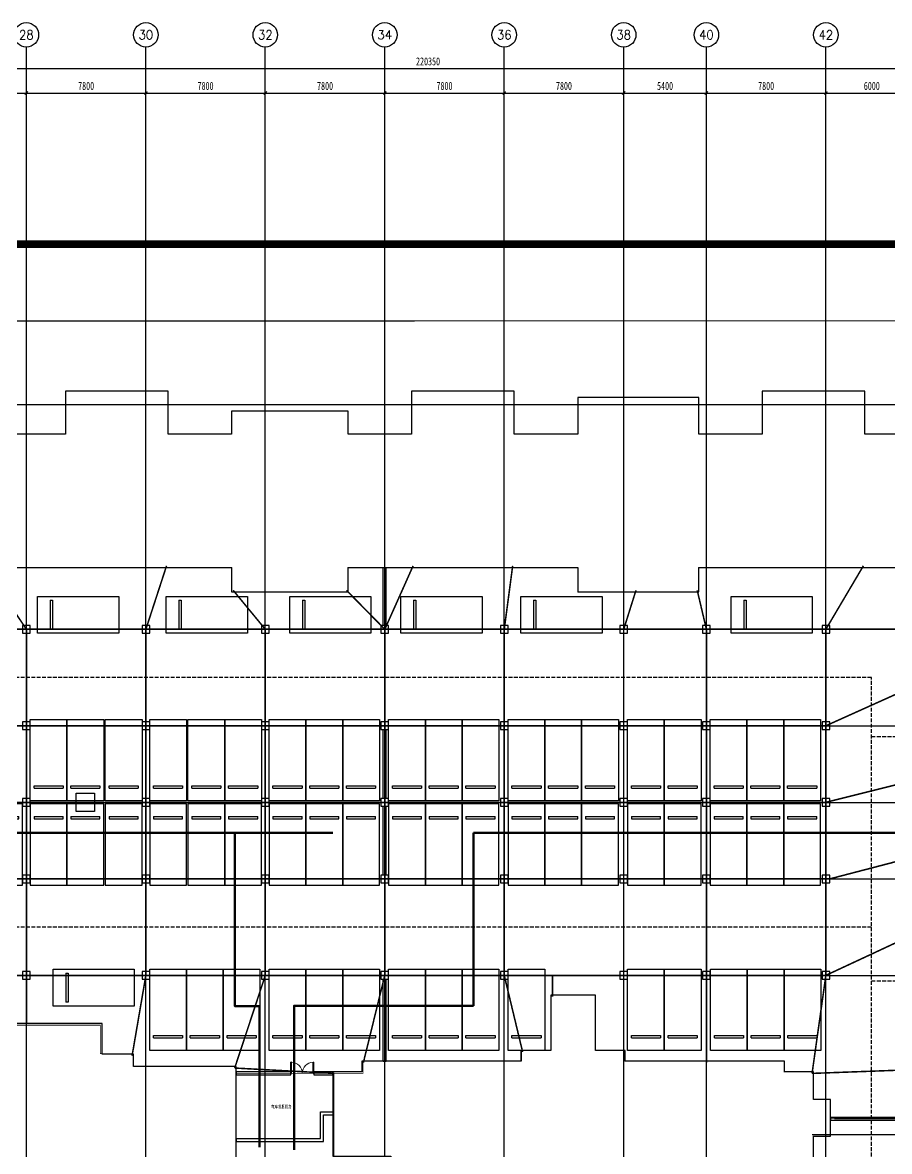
# Model space of a CAD drawing. Extents: x 64025 to 333417, y 2935 to 166261.
# Drawn here: x 169050 to 225650, y 92547 to 166261 of the extents above; entities that cross this region are included whole.
import ezdxf
from ezdxf.enums import TextEntityAlignment as Align

# ---------------------------------------------------------------- set-up
doc = ezdxf.new("R2010")
doc.units = 0
doc.header["$LTSCALE"] = 1000
doc.header["$MEASUREMENT"] = 0
for name, pattern in [('__DASH', [0.35, 0.25, -0.1]), ('DASH', [0.35, 0.25, -0.1]), ('DOTE', [2.42, 2, -0.2, 0.02, -0.2])]:
    doc.linetypes.add(name, pattern=pattern)
for name, color, linetype in [('AXIS', 3, 'Continuous'), ('AXIS_TEXT', 7, 'Continuous'), ('COLUMN', 9, 'Continuous'), ('DOTE', 1, 'Continuous'), ('NT-PY', 1, 'Continuous'), ('PUB_TEXT', 7, 'Continuous'), ('WALL', 9, 'Continuous'), ('WINDOW', 4, 'Continuous'), ('住宅楼', 30, 'Continuous'), ('普通机动车位', 143, 'Continuous'), ('梁布置', 2, 'Continuous'), ('车行线', 2, 'Continuous'), ('道路红线', 7, 'Continuous'), ('防火分区', 4, 'Continuous'), ('防火卷帘', 6, 'Continuous'), ('集水坑', 4, 'Continuous')]:
    doc.layers.add(name, color=color, linetype=linetype)
doc.styles.add('_TCH_AXIS', font='COMPLEX', dxfattribs={"bigfont": 'GBCBIG'})
doc.styles.add('COMPLEX', font='COMPLEX')
doc.styles.add('黑体', font='simhei.ttf', dxfattribs={"width": 0.7})
doc.styles.add('黑体_T3', font='simhei.ttf', dxfattribs={"width": 0.7})
doc.dimstyles.new('_TCH_ARCH&&200', dxfattribs={"dimtxt": 522.78481, "dimasz": 200, "dimexe": 500, "dimexo": 600, "dimgap": 200, "dimtad": 1, "dimdec": 0, "dimzin": 0, "dimdsep": 46, "dimtxsty": '黑体_T3', "dimblk": 'ARCHTICK', "dimcen": 0.09, "dimclrt": 7, "dimazin": 2, "dimtfac": 1, "dimtdec": 0, "dimtix": 1, "dimtmove": 2, "dimatfit": 3, "dimfxl": 0, "dimtolj": 1, "dimtzin": 0, "dimarcsym": 0})

# ---------------------------------------------------------------- blocks, each defined once
blk = doc.blocks.new('ptcw')
at = {"layer": '普通机动车位', "color": 251, "ltscale": 10}
for p, q in [((344174, 107795), (344174, 107645)), ((344174, 107795), (346074, 107795)), ((344174, 107645), (346074, 107645)), ((346074, 107645), (346074, 107795))]:
    blk.add_line(p, q, dxfattribs=at)
blk.add_lwpolyline([(346324, 108620), (343924, 108620), (343924, 103320), (346324, 103320)], close=True, dxfattribs=at)
blk = doc.blocks.new('766667')
at = {"layer": '车行线', "linetype": '__DASH'}
for p, q in [((1805796, -666961), (1732017, -666961)), ((1805796, -705231), (1805796, -666961)), ((1805796, -670813), (1887040, -670813)), ((1805796, -683261), (1732017, -683261)), ((1805796, -686777), (1887040, -686777))]:
    blk.add_line(p, q, dxfattribs=at)
blk = doc.blocks.new('12#住宅楼')
at = {"layer": 'DOTE'}
for p, q in [((-720, 0), (890, 0)), ((0, -427), (0, 329))]:
    blk.add_line(p, q, dxfattribs=at)
at = {"layer": '住宅楼'}
blk.add_lwpolyline([(15950, 3700), (19800, 3700), (19800, 2300), (23200, 2300), (23200, 3700), (26700, 3700), (26700, 10200), (20000, 10200), (20000, 11000), (17950, 11000), (17950, 13001), (16600, 13001), (16600, 13000), (8650, 13000), (8650, 11000), (6600, 11000), (6600, 10200), (-100, 10200), (-100, 8850), (-100, 8850), (-100, 6800), (4800, 6800), (4800, 5400), (6600, 5400), (6600, 2300), (10800, 2300), (10800, 4100), (15950, 4100)], close=True, dxfattribs=at)
blk = doc.blocks.new('11#住宅楼')
at = {"layer": 'DOTE', "linetype": 'DOTE'}
for p, q in [((-958, 800), (958, 800)), ((2, 496), (2, 1332))]:
    blk.add_line(p, q, dxfattribs=at)
at = {"layer": '住宅楼'}
blk.add_lwpolyline([(-98, 4800), (3702, 4800), (3702, 2300), (7002, 2300), (7002, 3500), (12202, 3500), (12202, 2300), (19002, 2300), (19002, 3500), (24202, 3500), (24202, 2300), (27502, 2300), (27502, 3500), (31302, 3500), (31302, 6100), (32402, 6100), (32402, 8500), (31302, 8500), (31302, 10300), (29402, 10300), (29402, 11000), (19002, 11000), (19002, 11700), (17052, 11700), (17052, 15300), (14152, 15300), (14152, 11700), (12202, 11700), (12202, 11000), (1802, 11000), (1802, 10300), (-98, 10300)], close=True, dxfattribs=at)
blk = doc.blocks.new('第四防火分区')
at = {"layer": '防火分区', "color": 6, "const_width": 50}
blk.add_lwpolyline([(41349, 4849), (29078, 4848), (29078, 3700), (27978, 3700), (27978, 1100), (24178, 1100), (24178, -100), (20878, -100), (20878, 1100), (15678, 1100), (15678, -100), (8878, -100), (8878, 1100), (3678, 1100), (3678, 0), (481, 0), (481, 0), (0, 0), (0, -32200), (18300, -32195), (18300, -35850), (31800, -35850), (31800, -35600), (43200, -35600)], dxfattribs=at)
blk = doc.blocks.new('第一防火分区')
at = {"layer": '防火分区', "color": 6, "const_width": 50}
blk.add_lwpolyline([(79806, -27281), (89006, -27281), (89006, -29147), (91156, -29147), (91156, -29947), (97856, -29948), (97856, -30430), (106155, -30431), (106155, -29630), (107576, -29631), (107576, 2615), (105177, 2615), (105177, 1015), (97577, 1015), (97577, 2615), (82577, 2615)], dxfattribs=at)
blk = doc.blocks.new('第二防火分区')
at = {"layer": '防火分区', "const_width": 50}
blk.add_lwpolyline([(41349, -37952), (29078, -37953), (29078, -36700), (27978, -36700), (27978, -34900), (26078, -34900), (26078, -34200), (15678, -34200), (15678, -33500), (13728, -33500), (13728, -29900), (10828, -29900), (10828, -33500), (8878, -33500), (8878, -34200), (0, -34200), (0, -1955), (12600, -1955), (12600, -3555), (20500, -3555), (20500, -1955), (35500, -1955)], dxfattribs=at)
blk = doc.blocks.new('15#住宅楼')
at = {"layer": '住宅楼'}
for points in [[(1749041, -521893), (1764041, -521893), (1764041, -523493), (1771641, -523493), (1771641, -521893), (1786641, -521893), (1786641, -523493), (1794541, -523493), (1794541, -521893), (1809541, -521893)], [(1809541, -513193), (1805391, -513193), (1805391, -510393), (1798691, -510393), (1798691, -513193), (1794541, -513193), (1794541, -510793), (1786641, -510793), (1786641, -513193), (1782491, -513193), (1782491, -510393), (1775791, -510393), (1775791, -513193), (1771641, -513193), (1771641, -511693), (1764041, -511693), (1764041, -513193), (1759891, -513193), (1759891, -510393), (1753191, -510393), (1753191, -513193), (1749041, -513193)]]:
    blk.add_lwpolyline(points, dxfattribs=at)
blk = doc.blocks.new('第三防火分区')
at = {"layer": '防火分区', "color": 6, "const_width": 50}
blk.add_lwpolyline([(75079, 5350), (84279, 5350), (84279, 3483), (86429, 3483), (86429, 2683), (93129, 2683), (93129, 2201), (99528, 2200), (99528, -3216)], dxfattribs=at)
blk = doc.blocks.new('_ArchTick')
at = {"color": 0, "linetype": 'ByBlock', "const_width": 0.4}
blk.add_lwpolyline([(-0.5, -0.5), (0.5, 0.5)], dxfattribs=at)
blk = doc.blocks.new('*D97')
at = {"layer": 'AXIS', "color": 0, "lineweight": -2, "transparency": 16777216}
for p, q in [((164650, 157261), (164650, 162161)), ((164650, 161661), (169300, 161661)), ((169300, 157261), (169300, 162161))]:
    blk.add_line(p, q, dxfattribs=at)
at = {"layer": 'Defpoints', "color": 0, "transparency": 16777216}
for p in [(169300, 161661), (164650, 156661), (169300, 156661)]:
    blk.add_point(p, dxfattribs=at)
at = {"layer": 'AXIS', "color": 0, "lineweight": -2, "transparency": 16777216, "xscale": 200, "yscale": 200, "zscale": 200, "rotation": 180}
blk.add_blockref('_ArchTick', (164650, 161661), dxfattribs=at)
at = {"layer": 'AXIS', "color": 0, "lineweight": -2, "transparency": 16777216, "xscale": 200, "yscale": 200, "zscale": 200}
blk.add_blockref('_ArchTick', (169300, 161661), dxfattribs=at)
at = {"layer": 'AXIS', "color": 7, "transparency": 16777216, "insert": (166975, 162123), "char_height": 522.8, "attachment_point": 5, "style": '黑体_T3'}
blk.add_mtext('\\A1;4650', dxfattribs=at)
blk = doc.blocks.new('*D98')
at = {"layer": 'AXIS', "color": 0, "lineweight": -2, "transparency": 16777216}
for p, q in [((169300, 157261), (169300, 162161)), ((169300, 161661), (177100, 161661)), ((177100, 157261), (177100, 162161))]:
    blk.add_line(p, q, dxfattribs=at)
at = {"layer": 'Defpoints', "color": 0, "transparency": 16777216}
for p in [(177100, 161661), (169300, 156661), (177100, 156661)]:
    blk.add_point(p, dxfattribs=at)
at = {"layer": 'AXIS', "color": 0, "lineweight": -2, "transparency": 16777216, "xscale": 200, "yscale": 200, "zscale": 200, "rotation": 180}
blk.add_blockref('_ArchTick', (169300, 161661), dxfattribs=at)
at = {"layer": 'AXIS', "color": 0, "lineweight": -2, "transparency": 16777216, "xscale": 200, "yscale": 200, "zscale": 200}
blk.add_blockref('_ArchTick', (177100, 161661), dxfattribs=at)
at = {"layer": 'AXIS', "color": 7, "transparency": 16777216, "insert": (173200, 162123), "char_height": 522.8, "attachment_point": 5, "style": '黑体_T3'}
blk.add_mtext('\\A1;7800', dxfattribs=at)
blk = doc.blocks.new('*D99')
at = {"layer": 'AXIS', "color": 0, "lineweight": -2, "transparency": 16777216}
for p, q in [((177100, 157261), (177100, 162161)), ((177100, 161661), (184900, 161661)), ((184900, 157261), (184900, 162161))]:
    blk.add_line(p, q, dxfattribs=at)
at = {"layer": 'Defpoints', "color": 0, "transparency": 16777216}
for p in [(184900, 161661), (177100, 156661), (184900, 156661)]:
    blk.add_point(p, dxfattribs=at)
at = {"layer": 'AXIS', "color": 0, "lineweight": -2, "transparency": 16777216, "xscale": 200, "yscale": 200, "zscale": 200, "rotation": 180}
blk.add_blockref('_ArchTick', (177100, 161661), dxfattribs=at)
at = {"layer": 'AXIS', "color": 0, "lineweight": -2, "transparency": 16777216, "xscale": 200, "yscale": 200, "zscale": 200}
blk.add_blockref('_ArchTick', (184900, 161661), dxfattribs=at)
at = {"layer": 'AXIS', "color": 7, "transparency": 16777216, "insert": (181000, 162123), "char_height": 522.8, "attachment_point": 5, "style": '黑体_T3'}
blk.add_mtext('\\A1;7800', dxfattribs=at)
blk = doc.blocks.new('*D100')
at = {"layer": 'AXIS', "color": 0, "lineweight": -2, "transparency": 16777216}
for p, q in [((184900, 157261), (184900, 162161)), ((184900, 161661), (192700, 161661)), ((192700, 157261), (192700, 162161))]:
    blk.add_line(p, q, dxfattribs=at)
at = {"layer": 'Defpoints', "color": 0, "transparency": 16777216}
for p in [(192700, 161661), (184900, 156661), (192700, 156661)]:
    blk.add_point(p, dxfattribs=at)
at = {"layer": 'AXIS', "color": 0, "lineweight": -2, "transparency": 16777216, "xscale": 200, "yscale": 200, "zscale": 200, "rotation": 180}
blk.add_blockref('_ArchTick', (184900, 161661), dxfattribs=at)
at = {"layer": 'AXIS', "color": 0, "lineweight": -2, "transparency": 16777216, "xscale": 200, "yscale": 200, "zscale": 200}
blk.add_blockref('_ArchTick', (192700, 161661), dxfattribs=at)
at = {"layer": 'AXIS', "color": 7, "transparency": 16777216, "insert": (188800, 162123), "char_height": 522.8, "attachment_point": 5, "style": '黑体_T3'}
blk.add_mtext('\\A1;7800', dxfattribs=at)
blk = doc.blocks.new('*D101')
at = {"layer": 'AXIS', "color": 0, "lineweight": -2, "transparency": 16777216}
for p, q in [((192700, 157261), (192700, 162161)), ((192700, 161661), (200500, 161661)), ((200500, 157261), (200500, 162161))]:
    blk.add_line(p, q, dxfattribs=at)
at = {"layer": 'Defpoints', "color": 0, "transparency": 16777216}
for p in [(200500, 161661), (192700, 156661), (200500, 156661)]:
    blk.add_point(p, dxfattribs=at)
at = {"layer": 'AXIS', "color": 0, "lineweight": -2, "transparency": 16777216, "xscale": 200, "yscale": 200, "zscale": 200, "rotation": 180}
blk.add_blockref('_ArchTick', (192700, 161661), dxfattribs=at)
at = {"layer": 'AXIS', "color": 0, "lineweight": -2, "transparency": 16777216, "xscale": 200, "yscale": 200, "zscale": 200}
blk.add_blockref('_ArchTick', (200500, 161661), dxfattribs=at)
at = {"layer": 'AXIS', "color": 7, "transparency": 16777216, "insert": (196600, 162123), "char_height": 522.8, "attachment_point": 5, "style": '黑体_T3'}
blk.add_mtext('\\A1;7800', dxfattribs=at)
blk = doc.blocks.new('*D102')
at = {"layer": 'AXIS', "color": 0, "lineweight": -2, "transparency": 16777216}
for p, q in [((200500, 157261), (200500, 162161)), ((200500, 161661), (208300, 161661)), ((208300, 157261), (208300, 162161))]:
    blk.add_line(p, q, dxfattribs=at)
at = {"layer": 'Defpoints', "color": 0, "transparency": 16777216}
for p in [(208300, 161661), (200500, 156661), (208300, 156661)]:
    blk.add_point(p, dxfattribs=at)
at = {"layer": 'AXIS', "color": 0, "lineweight": -2, "transparency": 16777216, "xscale": 200, "yscale": 200, "zscale": 200, "rotation": 180}
blk.add_blockref('_ArchTick', (200500, 161661), dxfattribs=at)
at = {"layer": 'AXIS', "color": 0, "lineweight": -2, "transparency": 16777216, "xscale": 200, "yscale": 200, "zscale": 200}
blk.add_blockref('_ArchTick', (208300, 161661), dxfattribs=at)
at = {"layer": 'AXIS', "color": 7, "transparency": 16777216, "insert": (204400, 162123), "char_height": 522.8, "attachment_point": 5, "style": '黑体_T3'}
blk.add_mtext('\\A1;7800', dxfattribs=at)
blk = doc.blocks.new('*D103')
at = {"layer": 'AXIS', "color": 0, "lineweight": -2, "transparency": 16777216}
for p, q in [((208300, 157261), (208300, 162161)), ((208300, 161661), (213700, 161661)), ((213700, 157261), (213700, 162161))]:
    blk.add_line(p, q, dxfattribs=at)
at = {"layer": 'Defpoints', "color": 0, "transparency": 16777216}
for p in [(213700, 161661), (208300, 156661), (213700, 156661)]:
    blk.add_point(p, dxfattribs=at)
at = {"layer": 'AXIS', "color": 0, "lineweight": -2, "transparency": 16777216, "xscale": 200, "yscale": 200, "zscale": 200, "rotation": 180}
blk.add_blockref('_ArchTick', (208300, 161661), dxfattribs=at)
at = {"layer": 'AXIS', "color": 0, "lineweight": -2, "transparency": 16777216, "xscale": 200, "yscale": 200, "zscale": 200}
blk.add_blockref('_ArchTick', (213700, 161661), dxfattribs=at)
at = {"layer": 'AXIS', "color": 7, "transparency": 16777216, "insert": (211000, 162123), "char_height": 522.8, "attachment_point": 5, "style": '黑体_T3'}
blk.add_mtext('\\A1;5400', dxfattribs=at)
blk = doc.blocks.new('*D104')
at = {"layer": 'AXIS', "color": 0, "lineweight": -2, "transparency": 16777216}
for p, q in [((213700, 157261), (213700, 162161)), ((213700, 161661), (221500, 161661)), ((221500, 157261), (221500, 162161))]:
    blk.add_line(p, q, dxfattribs=at)
at = {"layer": 'Defpoints', "color": 0, "transparency": 16777216}
for p in [(221500, 161661), (213700, 156661), (221500, 156661)]:
    blk.add_point(p, dxfattribs=at)
at = {"layer": 'AXIS', "color": 0, "lineweight": -2, "transparency": 16777216, "xscale": 200, "yscale": 200, "zscale": 200, "rotation": 180}
blk.add_blockref('_ArchTick', (213700, 161661), dxfattribs=at)
at = {"layer": 'AXIS', "color": 0, "lineweight": -2, "transparency": 16777216, "xscale": 200, "yscale": 200, "zscale": 200}
blk.add_blockref('_ArchTick', (221500, 161661), dxfattribs=at)
at = {"layer": 'AXIS', "color": 7, "transparency": 16777216, "insert": (217600, 162123), "char_height": 522.8, "attachment_point": 5, "style": '黑体_T3'}
blk.add_mtext('\\A1;7800', dxfattribs=at)
blk = doc.blocks.new('*D105')
at = {"layer": 'AXIS', "color": 0, "lineweight": -2, "transparency": 16777216}
for p, q in [((221500, 157261), (221500, 162161)), ((221500, 161661), (227500, 161661)), ((227500, 157261), (227500, 162161))]:
    blk.add_line(p, q, dxfattribs=at)
at = {"layer": 'Defpoints', "color": 0, "transparency": 16777216}
for p in [(227500, 161661), (221500, 156661), (227500, 156661)]:
    blk.add_point(p, dxfattribs=at)
at = {"layer": 'AXIS', "color": 0, "lineweight": -2, "transparency": 16777216, "xscale": 200, "yscale": 200, "zscale": 200, "rotation": 180}
blk.add_blockref('_ArchTick', (221500, 161661), dxfattribs=at)
at = {"layer": 'AXIS', "color": 0, "lineweight": -2, "transparency": 16777216, "xscale": 200, "yscale": 200, "zscale": 200}
blk.add_blockref('_ArchTick', (227500, 161661), dxfattribs=at)
at = {"layer": 'AXIS', "color": 7, "transparency": 16777216, "insert": (224500, 162123), "char_height": 522.8, "attachment_point": 5, "style": '黑体_T3'}
blk.add_mtext('\\A1;6000', dxfattribs=at)
blk = doc.blocks.new('*D118')
at = {"layer": 'AXIS', "color": 0, "lineweight": -2, "transparency": 16777216}
for p, q in [((85350, 157261), (85350, 163761)), ((305700, 157261), (305700, 163761)), ((85350, 163261), (305700, 163261))]:
    blk.add_line(p, q, dxfattribs=at)
at = {"layer": 'Defpoints', "color": 0, "transparency": 16777216}
for p in [(305700, 163261), (85350, 156661), (305700, 156661)]:
    blk.add_point(p, dxfattribs=at)
at = {"layer": 'AXIS', "color": 0, "lineweight": -2, "transparency": 16777216, "xscale": 200, "yscale": 200, "zscale": 200, "rotation": 180}
blk.add_blockref('_ArchTick', (85350, 163261), dxfattribs=at)
at = {"layer": 'AXIS', "color": 0, "lineweight": -2, "transparency": 16777216, "xscale": 200, "yscale": 200, "zscale": 200}
blk.add_blockref('_ArchTick', (305700, 163261), dxfattribs=at)
at = {"layer": 'AXIS', "color": 7, "transparency": 16777216, "insert": (195525, 163723), "char_height": 522.8, "attachment_point": 5, "style": '黑体_T3'}
blk.add_mtext('\\A1;220350', dxfattribs=at)
blk = doc.blocks.new('_FZHK')
blk.add_lwpolyline([(-0.5, -0.5), (0.5, -0.5), (0.5, 0.5), (-0.5, 0.5)], close=True)
blk = doc.blocks.new('$DorLib2D$00000002')
for p, q in [((-0.5, 0), (-0.5, 0.4875)), ((-0.475, 0.4875), (-0.5, 0.4875)), ((-0.475, 0), (-0.475, 0.4875)), ((0.475, 0), (0.475, 0.4875)), ((0.475, 0.4875), (0.5, 0.4875)), ((0.5, 0), (0.5, 0.4875)), ((-0.5, 0), (-0.475, 0)), ((0.5, 0), (0.475, 0))]:
    blk.add_line(p, q)
at = {"lineweight": 13}
for centre, start, end in [((-0.4875, 0), 0, 88.53072), ((0.4875, 0), 91.46928, 180)]:
    blk.add_arc(centre, 0.4875, start, end, dxfattribs=at)
blk = doc.blocks.new('$DorLib2D$00000213')
at = {"color": 0, "linetype": 'DASH', "const_width": 0.02}
blk.add_lwpolyline([(0.5, 0), (-0.5, 0)], dxfattribs=at)
blk = doc.blocks.new('_AXISO')
blk.add_circle((0, 0), 0.5)
at = {"layer": 'AXIS_TEXT', "style": 'COMPLEX', "width": 1.041667}
blk.add_attdef('A', text='', height=0.56, dxfattribs=at).set_placement((-0.25, -0.28), (0.25, -0.28), align=Align.FIT)

msp = doc.modelspace()

# ---------------------------------------------------------------- linework, layer by layer
at = {"layer": 'AXIS'}
for p, q in [((169300.3, 156661.3), (169300.3, 164661.3)), ((177100.3, 156661.3), (177100.3, 164661.3)), ((184900.3, 156661.3), (184900.3, 164661.3)), ((192700.3, 156661.3), (192700.3, 164661.3)), ((200500.3, 156661.3), (200500.3, 164661.3)), ((208300.3, 156661.3), (208300.3, 164661.3)), ((213700.3, 156661.3), (213700.3, 164661.3)), ((221500.3, 156661.3), (221500.3, 164661.3))]:
    msp.add_line(p, q, dxfattribs=at)
at = {"layer": 'DOTE'}
for p, q in [((169300.3, 68377.1), (169300.3, 156661.3)), ((177100.3, 68377.1), (177100.3, 156661.3)), ((184900.3, 68377.1), (184900.3, 156661.3)), ((192700.3, 68377.1), (192700.3, 156661.3)), ((200500.3, 68377.1), (200500.3, 156661.3)), ((208300.3, 68377.1), (208300.3, 156661.3)), ((213700.3, 68377.1), (213700.3, 156661.3)), ((221500.3, 68825.7), (221500.3, 156661.3)), ((323816.8, 141292.1), (73624.8, 141292.1)), ((323816.8, 126642.1), (73624.8, 126642.1)), ((151439.8, 120342.1), (323816.8, 120342.1)), ((151439.8, 115342.1), (323816.8, 115342.1)), ((151439.8, 110342.1), (323816.8, 110342.1)), ((151439.8, 104042.1), (323816.8, 104042.1))]:
    msp.add_line(p, q, dxfattribs=at)
at = {"layer": 'NT-PY', "lineweight": 50}
for points in [[(189313.1, 113342.1), (164050.3, 113342.1)], [(184527.9, 92831.6), (184527.9, 102042.1), (182900.3, 102042.1), (182900.3, 113342.1)], [(231999.8, 113342.1), (198500.3, 113342.1)], [(198500.3, 102059.8), (198500.3, 113342.1)], [(186777.9, 92652.8), (186777.9, 102059.8), (198500.3, 102059.8)]]:
    msp.add_lwpolyline(points, dxfattribs=at)
at = {"layer": 'WALL'}
for p, q in [((192600.3, 126892.1), (192600.3, 130687.5)), ((192600.3, 130687.5), (192800.3, 130687.5)), ((192800.3, 126892.1), (192800.3, 130687.5)), ((192600.3, 115592.1), (192600.3, 120092.1)), ((192800.3, 115592.1), (192800.3, 120092.1)), ((192600.3, 110592.1), (192600.3, 115092.1)), ((192800.3, 110592.1), (192800.3, 115092.1)), ((192600.3, 98442.1), (192600.3, 103792.1)), ((192800.3, 98442.1), (192800.3, 103792.1)), ((192600.3, 98442.1), (192800.3, 98442.1)), ((186563.8, 97742), (183000.4, 97742)), ((183000.4, 97742), (183000.4, 97542)), ((183000.4, 97542), (186563.8, 97542)), ((186563.8, 97542), (186563.8, 97742)), ((189300.3, 97742), (188063.8, 97742)), ((188063.8, 97742), (188063.8, 97542)), ((188063.8, 97542), (189300.3, 97542)), ((189300.3, 97542), (189300.3, 97742)), ((188500.4, 93391.7), (188500.4, 95142)), ((188500.4, 95142), (189300.3, 95142)), ((189300.3, 95142), (189300.3, 94942)), ((188700.4, 93191.7), (188700.4, 94942)), ((188700.4, 94942), (189300.3, 94942)), ((221800.2, 94789.5), (227349.7, 94789.7)), ((221800.2, 94789.5), (221800.2, 94589.5)), ((221800.2, 94589.5), (227249.7, 94589.7)), ((183000.4, 93391.7), (188500.4, 93391.7)), ((183000.4, 93391.7), (183000.4, 93191.7)), ((183000.4, 93191.7), (188700.4, 93191.7))]:
    msp.add_line(p, q, dxfattribs=at)
at = {"layer": '梁布置', "const_width": 100}
for points in [[(177100.3, 126642.1), (178450.7, 130787.5)], [(192700.3, 126642.1), (194550.7, 130787.5)], [(200500.3, 126642.1), (201050.7, 130787.5)], [(221500.3, 126642.1), (223950.7, 130787.5)], [(169300.3, 126642.1), (167600.7, 129187.5)], [(184900.3, 126642.1), (182800.7, 129187.5)], [(192700.3, 126642.1), (190200.7, 129187.5)], [(208300.3, 126642.1), (209100.7, 129187.5)], [(213100.7, 129187.5), (213700.3, 126642.1)], [(150199.8, 124842.6), (153700.3, 126642.1), (227499.8, 126642.1), (227499.8, 123042.4), (227499.8, 100541.6)], [(169300.3, 126642.1), (169300.3, 100892)], [(177100.3, 104042.1), (177100.3, 126642.1)], [(184900.3, 126642.1), (184900.3, 104042.1)], [(192700.3, 104042.1), (192700.3, 126642.1)], [(200500.3, 104042.1), (200500.3, 126642.1)], [(208300.3, 126642.1), (208300.3, 104042.1)], [(213700.3, 126642.1), (213700.3, 104042.1)], [(221500.3, 126642.1), (221500.3, 104042.1), (220600.3, 97642)], [(243099.8, 123042.4), (227499.8, 123042.4), (221500.3, 120342.1), (153700.3, 120342.1), (147211.2, 120342.1)], [(147700.3, 116742.4), (153700.3, 115342.1), (221500.3, 115342.1), (227499.8, 116841.6), (305699.8, 116841.6)], [(305699.8, 111841.6), (227499.8, 111841.6), (221750.3, 110342.1), (153700.3, 110342.1), (147700.3, 111742.4)], [(153700.3, 104042.1), (221500.3, 104042.1), (227499.8, 106841.6), (305699.8, 106841.6)], [(176200.4, 98791.8), (177100.3, 104042.1)], [(184900.3, 104042.1), (182900.4, 97991.7)], [(191300.3, 98342), (192700.3, 104042.1)], [(200500.3, 104042.1), (201700.3, 99042)], [(203650.3, 102642), (203650.3, 104042.1)], [(208300.3, 104042.1), (208300.3, 99042)], [(213700.3, 104042.1), (213700.3, 98342)], [(227499.8, 100541.6), (227349.7, 97891.6), (220600.3, 97642)], [(182900.4, 97991.7), (189400.3, 97642)], [(220600.3, 93642.1), (227349.7, 93642.1)]]:
    msp.add_lwpolyline(points, dxfattribs=at)
at = {"layer": '道路红线', "color": 1, "linetype": 'DOTE', "ltscale": 5000, "const_width": 500, "flags": 128}
msp.add_lwpolyline([(138340.5, 11882.6), (96412.9, 12877.5), (75168.4, 134529), (90928.2, 151781.5), (95948.4, 151782.1), (194643.1, 151794.1), (290080.8, 151805.6), (293333.1, 151806), (296585.5, 151806.4), (308540.1, 151782.1), (322311.6, 138326), (322416.1, 138223.6), (329526.7, 131257.2), (329241.1, 125556.6), (323327.1, 7493), (183207.8, 10817.9), (183207.8, 10817.9)], dxfattribs=at)
at = {"layer": '道路红线', "color": 1, "linetype": 'DOTE', "ltscale": 5000, "flags": 128}
msp.add_lwpolyline([(183326.4, 15816.5), (100632.6, 17778.7), (80516.4, 132970), (93133.1, 146781.8), (95949, 146782.1), (194643.7, 146794.1), (290081.4, 146805.6), (293333.7, 146806), (296580.7, 146806.4), (306498.6, 146786.2), (318814.8, 134752.1), (318917, 134652), (324420.4, 129260.2), (324247.4, 125806.8), (318577, 12607.1), (183326.4, 15816.5)], dxfattribs=at)
at = {"layer": '集水坑'}
msp.add_lwpolyline([(173750.3, 114742.1), (172550.3, 114742.1), (172550.3, 115942.1), (173750.3, 115942.1)], close=True, dxfattribs=at)

# ---------------------------------------------------------------- block references
at = {"layer": 'AXIS'}
ref = msp.add_blockref('_AXISO', (169300.3, 165461.3), dxfattribs=dict(at, xscale=1600, yscale=1600, zscale=1600))
ref.add_attrib('A', '28', dxfattribs={"layer": 'AXIS_TEXT', "height": 588.55, "style": '_TCH_AXIS'}).set_placement((168823.9, 165167), (169776.7, 165167), align=Align.FIT)
ref = msp.add_blockref('_AXISO', (177100.3, 165461.3), dxfattribs=dict(at, xscale=1600, yscale=1600, zscale=1600))
ref.add_attrib('A', '30', dxfattribs={"layer": 'AXIS_TEXT', "height": 588.55, "style": '_TCH_AXIS', "width": 1.030303}).set_placement((176623.9, 165167), (177576.7, 165167), align=Align.FIT)
ref = msp.add_blockref('_AXISO', (184900.3, 165461.3), dxfattribs=dict(at, xscale=1600, yscale=1600, zscale=1600))
ref.add_attrib('A', '32', dxfattribs={"layer": 'AXIS_TEXT', "height": 588.55, "style": '_TCH_AXIS', "width": 1.030303}).set_placement((184423.9, 165167), (185376.7, 165167), align=Align.FIT)
ref = msp.add_blockref('_AXISO', (192700.3, 165461.3), dxfattribs=dict(at, xscale=1600, yscale=1600, zscale=1600))
ref.add_attrib('A', '34', dxfattribs={"layer": 'AXIS_TEXT', "height": 576.24, "style": '_TCH_AXIS'}).set_placement((192220.1, 165173.1), (193180.5, 165173.1), align=Align.FIT)
ref = msp.add_blockref('_AXISO', (200500.3, 165461.3), dxfattribs=dict(at, xscale=1600, yscale=1600, zscale=1600))
ref.add_attrib('A', '36', dxfattribs={"layer": 'AXIS_TEXT', "height": 601.3, "style": '_TCH_AXIS'}).set_placement((200027.9, 165160.6), (200972.8, 165160.6), align=Align.FIT)
ref = msp.add_blockref('_AXISO', (208300.3, 165461.3), dxfattribs=dict(at, xscale=1600, yscale=1600, zscale=1600))
ref.add_attrib('A', '38', dxfattribs={"layer": 'AXIS_TEXT', "height": 588.55, "style": '_TCH_AXIS', "width": 1.030303}).set_placement((207823.9, 165167), (208776.7, 165167), align=Align.FIT)
ref = msp.add_blockref('_AXISO', (213700.3, 165461.3), dxfattribs=dict(at, xscale=1600, yscale=1600, zscale=1600))
ref.add_attrib('A', '40', dxfattribs={"layer": 'AXIS_TEXT', "height": 588.55, "style": '_TCH_AXIS', "width": 0.971429}).set_placement((213223.9, 165167), (214176.7, 165167), align=Align.FIT)
ref = msp.add_blockref('_AXISO', (221500.3, 165461.3), dxfattribs=dict(at, xscale=1600, yscale=1600, zscale=1600))
ref.add_attrib('A', '42', dxfattribs={"layer": 'AXIS_TEXT', "height": 588.55, "style": '_TCH_AXIS', "width": 0.971429}).set_placement((221023.9, 165167), (221976.7, 165167), align=Align.FIT)
at = {"layer": 'COLUMN', "xscale": 500, "yscale": 500, "zscale": 500}
for p in [(169300.3, 126642.1), (177100.3, 126642.1), (184900.3, 126642.1), (192700.3, 126642.1), (200500.3, 126642.1), (208300.3, 126642.1), (213700.3, 126642.1), (221500.3, 126642.1), (169300.3, 120342.1), (177100.3, 120342.1), (184900.3, 120342.1), (192700.3, 120342.1), (200500.3, 120342.1), (208300.3, 120342.1), (213700.3, 120342.1), (221500.3, 120342.1), (169300.3, 115342.1), (177100.3, 115342.1), (184900.3, 115342.1), (192700.3, 115342.1), (200500.3, 115342.1), (208300.3, 115342.1), (213700.3, 115342.1), (221500.3, 115342.1), (169300.3, 110342.1), (177100.3, 110342.1), (184900.3, 110342.1), (192700.3, 110342.1), (200500.3, 110342.1), (208300.3, 110342.1), (213700.3, 110342.1), (221500.3, 110342.1), (169300.3, 104042.1), (177100.3, 104042.1), (184900.3, 104042.1), (192700.3, 104042.1), (200500.3, 104042.1), (208300.3, 104042.1), (213700.3, 104042.1), (221500.3, 104042.1)]:
    msp.add_blockref('_FZHK', p, dxfattribs=at)
at = {"layer": 'WINDOW', "color": 6, "xscale": 1500, "yscale": 1500, "zscale": 1500, "rotation": 3.921586595800724e-06}
msp.add_blockref('$DorLib2D$00000002', (187313.8, 97642), dxfattribs=at)
at = {"layer": '住宅楼'}
for name, p in [('15#住宅楼', (-1581340.2, 652580.5)), ('11#住宅楼', (189397.9, 87442)), ('12#住宅楼', (156300.4, 87891.8))]:
    msp.add_blockref(name, p, dxfattribs=at)
at = {"layer": '普通机动车位', "color": 251, "ltscale": 10, "xscale": -1}
for p, rotation in [((278653.1, 472716.1), 90), ((287046.1, 472716.1), 90), ((295115.6, 472716.1), 90), ((302378.1, 472716.1), 90), ((310205.6, 472716.1), 90), ((323931.1, 472716.1), 90), ((-174373.7, 224061.9), 180), ((-171973.7, 224061.9), 180), ((-169473.7, 224061.9), 180), ((-166573.7, 224061.9), 180), ((-164073.7, 224061.9), 180), ((-161673.7, 224061.9), 180), ((-158773.7, 224061.9), 180), ((-156373.7, 224061.9), 180), ((-153973.7, 224061.9), 180), ((-150973.7, 224061.9), 180), ((-148573.7, 224061.9), 180), ((-146173.7, 224061.9), 180), ((-143173.7, 224061.9), 180), ((-140773.7, 224061.9), 180), ((-138373.7, 224061.9), 180), ((-135373.7, 224061.9), 180), ((-132973.7, 224061.9), 180), ((-129973.7, 224061.9), 180), ((-127573.7, 224061.9), 180), ((-125173.7, 224061.9), 180), ((279664.4, 448366.1), 90), ((-166573.7, 207761.9), 180), ((-164173.7, 207761.9), 180), ((-161773.7, 207761.9), 180), ((-158773.7, 207761.9), 180), ((-156373.7, 207761.9), 180), ((-153973.7, 207761.9), 180), ((-150973.7, 207761.9), 180), ((-148573.7, 207761.9), 180), ((-146173.7, 207761.9), 180), ((-143173.7, 207761.9), 180), ((-135373.7, 207761.9), 180), ((-132973.7, 207761.9), 180), ((-129951.7, 207761.9), 180), ((-127551.7, 207761.9), 180), ((-125151.7, 207761.9), 180)]:
    msp.add_blockref('ptcw', p, dxfattribs=dict(at, rotation=rotation))
at = {"layer": '普通机动车位', "color": 251, "ltscale": 10}
for p in [(-177273.7, 6622.4), (-174373.7, 6622.4), (-171973.7, 6622.4), (-169473.7, 6622.4), (-166573.7, 6622.4), (-164073.7, 6622.4), (-161673.7, 6622.4), (-158773.7, 6622.4), (-156373.7, 6622.4), (-153973.7, 6622.4), (-150973.7, 6622.4), (-148573.7, 6622.4), (-146173.7, 6622.4), (-143173.7, 6622.4), (-140773.7, 6622.4), (-138373.7, 6622.4), (-135373.7, 6622.4), (-132973.7, 6622.4), (-129973.7, 6622.4), (-127573.7, 6622.4), (-125173.7, 6622.4)]:
    msp.add_blockref('ptcw', p, dxfattribs=at)
at = {"layer": '车行线', "color": 1, "linetype": '__DASH'}
msp.add_blockref('766667', (-1581317.2, 790453), dxfattribs=at)
at = {"layer": '防火分区'}
for name, p in [('第一防火分区', (85123.8, 128072.6)), ('第二防火分区', (192700.3, 132642.1)), ('第三防火分区', (89850.3, 95442.4)), ('第四防火分区', (192700.1, 89841.8))]:
    msp.add_blockref(name, p, dxfattribs=at)
at = {"layer": '防火卷帘', "color": 6, "zscale": 199.9999999905704}
for p, xscale, yscale, rotation in [((192700.3, 123492.1), 5800, 5800, 90.00004153297094), ((192700.3, 107192.1), 5800, 5800, 90.00004153297517), ((224836.9, 94689.6), 5570.305746339945, 5570.305746339945, 0.002087248289348374)]:
    msp.add_blockref('$DorLib2D$00000213', p, dxfattribs=dict(at, xscale=xscale, yscale=yscale, rotation=rotation))

# ---------------------------------------------------------------- texts
at = {"layer": 'PUB_TEXT', "color": 0, "style": '黑体', "width": 0.7}
msp.add_text('车库排烟机房', height=225.32, rotation=360, dxfattribs=at).set_placement((185284.1, 95349.5))

# ---------------------------------------------------------------- dimensions: what is measured, and where the dimension line sits
at = {"layer": 'AXIS'}
for p1, p2, distance, picture, middle in [((85349.8, 156661.3), (305699.8, 156661.3), 6600, '*D118', (195524.8, 163722.7)), ((164650.3, 156661.3), (169300.3, 156661.3), 5000, '*D97', (166975.3, 162122.7)), ((169300.3, 156661.3), (177100.3, 156661.3), 5000, '*D98', (173200.3, 162122.7)), ((177100.3, 156661.3), (184900.3, 156661.3), 5000, '*D99', (181000.3, 162122.7)), ((184900.3, 156661.3), (192700.3, 156661.3), 5000, '*D100', (188800.3, 162122.7)), ((192700.3, 156661.3), (200500.3, 156661.3), 5000, '*D101', (196600.3, 162122.7)), ((200500.3, 156661.3), (208300.3, 156661.3), 5000, '*D102', (204400.3, 162122.7)), ((208300.3, 156661.3), (213700.3, 156661.3), 5000, '*D103', (211000.3, 162122.7)), ((213700.3, 156661.3), (221500.3, 156661.3), 5000, '*D104', (217600.3, 162122.7)), ((221500.3009, 156661.2646), (227499.8041, 156661.2646), 5000, '*D105', (224500.0525, 162122.657))]:
    dim = msp.add_aligned_dim(p1=p1, p2=p2, distance=distance, dimstyle='_TCH_ARCH&&200', dxfattribs=at)
    dim.commit()
    dim.dimension.update_dxf_attribs({"geometry": picture, "text_midpoint": middle})

doc.saveas('drawing.dxf')
